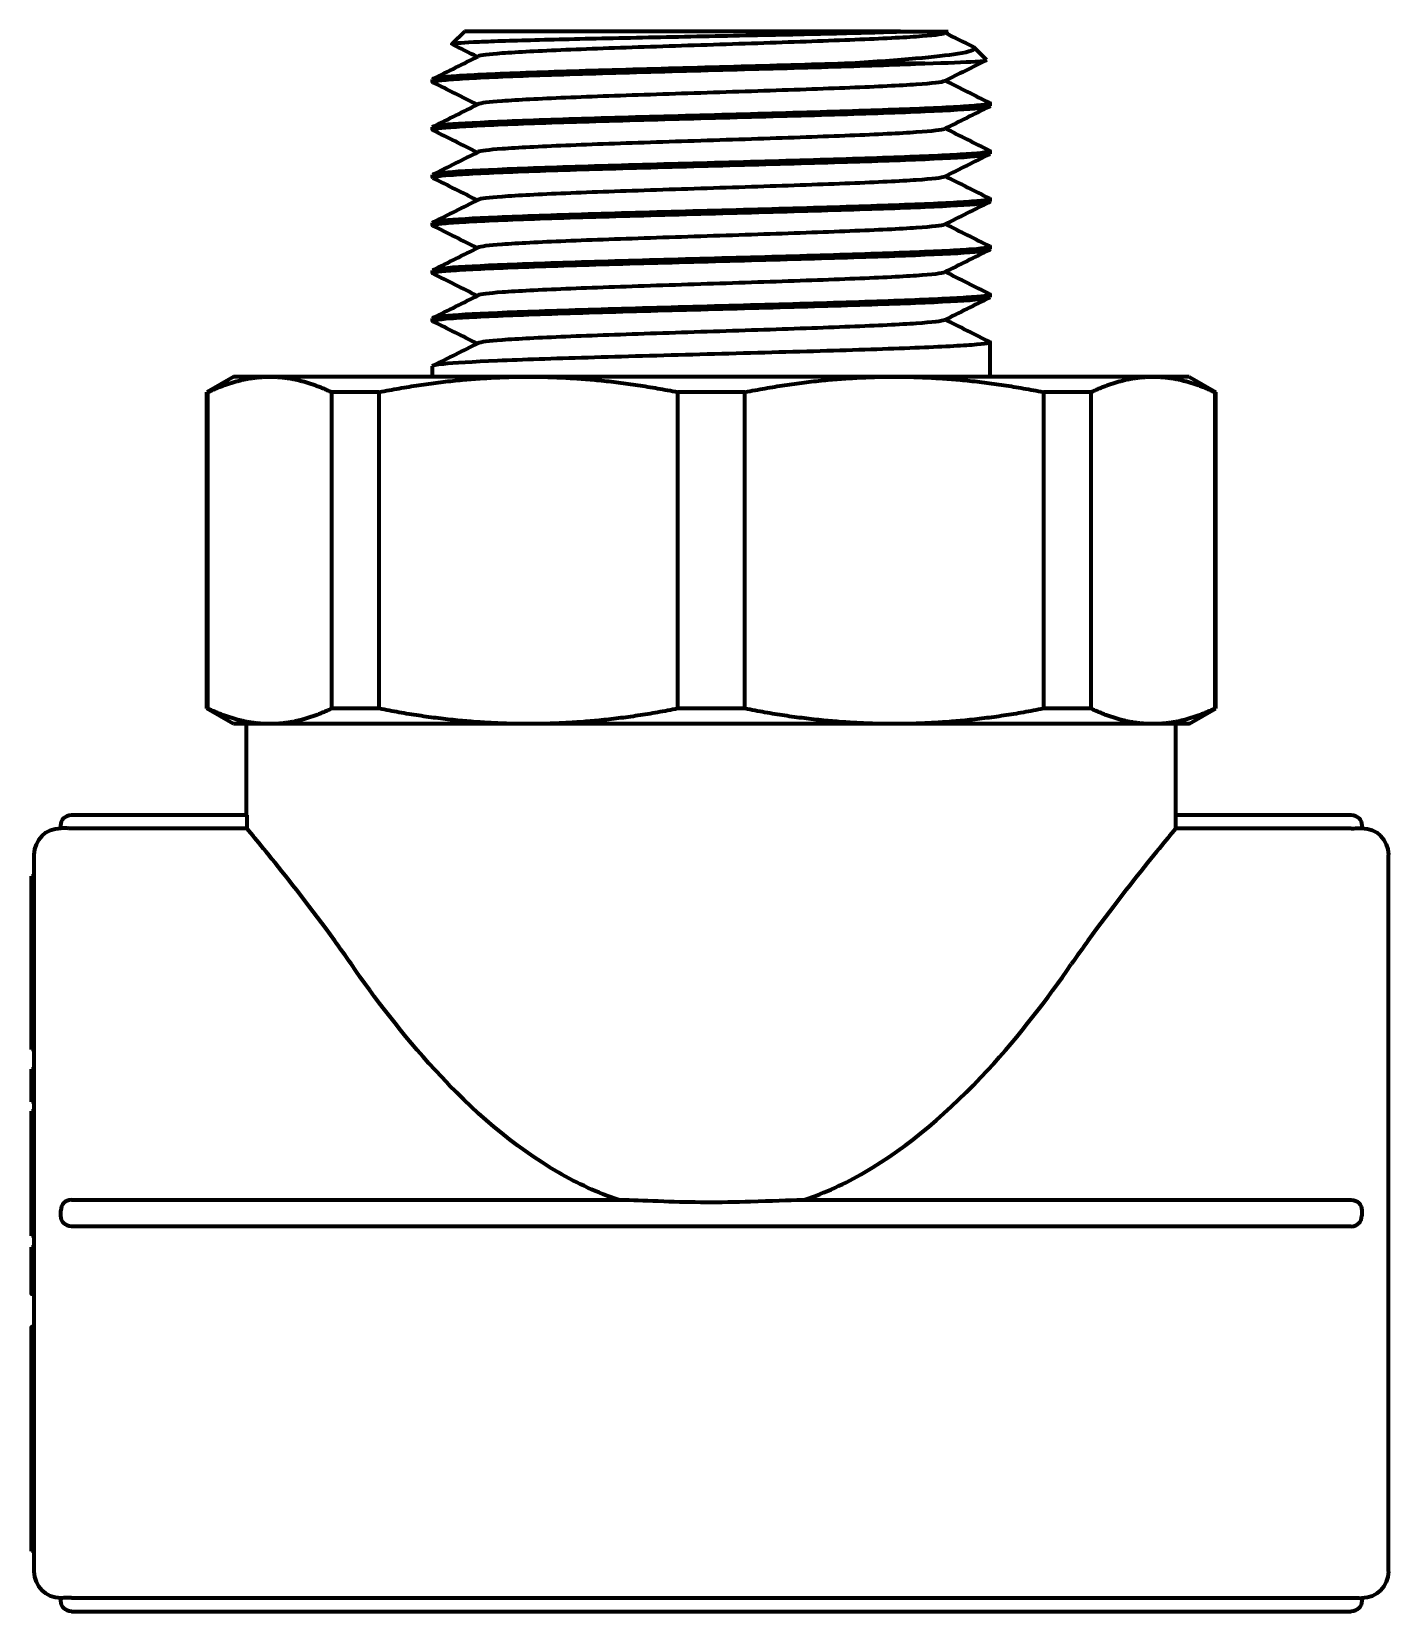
# Model space of a CAD drawing. Header units: millimetres. Extents: x -92220 to 11040, y -5929 to 27498.
# Drawn here: x -84393.6 to -84342.5, y 23664.1 to 23723.6 of the extents above; entities that cross this region are included whole.
import ezdxf

# ---------------------------------------------------------------- set-up
doc = ezdxf.new("R2010")
doc.units = ezdxf.units.MM
doc.layers.add('100 noprint', color=1, linetype='Continuous', plot=False)

msp = doc.modelspace()

# ---------------------------------------------------------------- linework, layer by layer
at = {"layer": '100 noprint', "color": 5, "lineweight": 80, "extrusion": (0, 1, -2.22045e-16)}
for p, q in [((-84377.314, 23723.551, 67.952), (-84377.781, 23723.084, 67.952)), ((-84360.89, 23723.551, 67.952), (-84377.314, 23723.551, 67.952)), ((-84358.114, 23722.951, 67.952), (-84357.647, 23722.484, 67.952)), ((-84359.97, 23722.351, 67.952), (-84362.764, 23722.351, 67.952)), ((-84378.514, 23721.651, 67.952), (-84378.514, 23721.751, 67.952)), ((-84357.514, 23720.751, 67.952), (-84357.514, 23720.851, 67.952)), ((-84378.514, 23719.851, 67.952), (-84378.514, 23719.951, 67.952)), ((-84357.514, 23718.951, 67.952), (-84357.514, 23719.051, 67.952)), ((-84378.514, 23718.051, 67.952), (-84378.514, 23718.151, 67.952)), ((-84357.514, 23717.151, 67.952), (-84357.514, 23717.251, 67.952)), ((-84378.514, 23716.251, 67.952), (-84378.514, 23716.351, 67.952)), ((-84357.514, 23715.351, 67.952), (-84357.514, 23715.451, 67.952)), ((-84378.514, 23714.451, 67.952), (-84378.514, 23714.551, 67.952)), ((-84357.514, 23713.551, 67.952), (-84357.514, 23713.651, 67.952)), ((-84378.514, 23712.651, 67.952), (-84378.514, 23712.751, 67.952)), ((-84357.514, 23710.551, 67.952), (-84357.514, 23711.851, 67.952)), ((-84378.514, 23710.551, 67.952), (-84378.514, 23710.951, 67.952)), ((-84386.014, 23710.551, 67.952), (-84387.014, 23709.973, 67.952)), ((-84384.644, 23710.551, 67.952), (-84386.014, 23710.551, 67.952)), ((-84374.903, 23710.551, 67.952), (-84384.644, 23710.551, 67.952)), ((-84361.126, 23710.551, 67.952), (-84374.903, 23710.551, 67.952)), ((-84351.384, 23710.551, 67.952), (-84361.126, 23710.551, 67.952)), ((-84350.014, 23710.551, 67.952), (-84351.384, 23710.551, 67.952)), ((-84350.014, 23710.551, 67.952), (-84349.014, 23709.973, 67.952)), ((-84386.972, 23709.973, 67.952), (-84387.014, 23709.973, 67.952)), ((-84387.014, 23698.051, 67.952), (-84387.014, 23709.973, 67.952)), ((-84386.972, 23698.051, 67.952), (-84386.972, 23709.973, 67.952)), ((-84382.317, 23709.973, 67.952), (-84382.317, 23698.051, 67.952)), ((-84380.523, 23709.973, 67.952), (-84382.317, 23709.973, 67.952)), ((-84380.523, 23698.051, 67.952), (-84380.523, 23709.973, 67.952)), ((-84369.283, 23709.973, 67.952), (-84369.283, 23698.051, 67.952)), ((-84366.746, 23709.973, 67.952), (-84369.283, 23709.973, 67.952)), ((-84366.746, 23698.051, 67.952), (-84366.746, 23709.973, 67.952)), ((-84355.507, 23709.973, 67.952), (-84355.507, 23698.051, 67.952)), ((-84353.712, 23709.973, 67.952), (-84355.507, 23709.973, 67.952)), ((-84353.712, 23698.051, 67.952), (-84353.712, 23709.973, 67.952)), ((-84349.056, 23709.973, 67.952), (-84349.056, 23698.051, 67.952)), ((-84349.014, 23709.973, 67.952), (-84349.056, 23709.973, 67.952)), ((-84349.014, 23698.051, 67.952), (-84349.014, 23709.973, 67.952)), ((-84386.972, 23698.051, 67.952), (-84387.014, 23698.051, 67.952)), ((-84386.014, 23697.473, 67.952), (-84387.014, 23698.051, 67.952)), ((-84380.523, 23698.051, 67.952), (-84382.317, 23698.051, 67.952)), ((-84366.746, 23698.051, 67.952), (-84369.283, 23698.051, 67.952)), ((-84353.712, 23698.051, 67.952), (-84355.507, 23698.051, 67.952)), ((-84350.014, 23697.473, 67.952), (-84349.014, 23698.051, 67.952)), ((-84349.014, 23698.051, 67.952), (-84349.056, 23698.051, 67.952)), ((-84384.644, 23697.473, 67.952), (-84386.014, 23697.473, 67.952)), ((-84385.514, 23694.051, 67.952), (-84385.514, 23697.473, 67.952)), ((-84374.903, 23697.473, 67.952), (-84384.644, 23697.473, 67.952)), ((-84361.126, 23697.473, 67.952), (-84374.903, 23697.473, 67.952)), ((-84351.384, 23697.473, 67.952), (-84361.126, 23697.473, 67.952)), ((-84350.014, 23697.473, 67.952), (-84351.384, 23697.473, 67.952)), ((-84350.514, 23694.051, 67.952), (-84350.514, 23697.473, 67.952)), ((-84392.514, 23693.551, 67.952), (-84392.514, 23693.651, 67.952)), ((-84392.514, 23693.551, 67.952), (-84392.514, 23693.55, 67.952)), ((-84392.114, 23694.051, 67.952), (-84385.514, 23694.051, 67.952)), ((-84385.507, 23693.542, 67.952), (-84392.114, 23693.542, 67.952)), ((-84385.507, 23693.551, 67.952), (-84385.507, 23693.542, 67.952)), ((-84350.521, 23693.542, 67.952), (-84350.521, 23693.551, 67.952)), ((-84343.914, 23693.542, 67.952), (-84350.521, 23693.542, 67.952)), ((-84350.514, 23694.051, 67.952), (-84343.914, 23694.051, 67.952)), ((-84343.514, 23693.651, 67.952), (-84343.514, 23693.551, 67.952)), ((-84343.514, 23693.55, 67.952), (-84343.514, 23693.551, 67.952)), ((-84393.514, 23665.551, 67.952), (-84393.514, 23692.551, 67.952)), ((-84342.514, 23665.551, 67.952), (-84342.514, 23692.551, 67.952)), ((-84393.514, 23691.745, 67.952), (-84393.614, 23691.745, 67.952)), ((-84393.614, 23691.62, 67.952), (-84393.614, 23691.745, 67.952)), ((-84393.514, 23691.252, 67.952), (-84393.614, 23691.252, 67.952)), ((-84393.614, 23690.989, 67.952), (-84393.614, 23691.252, 67.952)), ((-84393.614, 23689.63, 67.952), (-84393.614, 23689.783, 67.952)), ((-84393.514, 23689.783, 67.952), (-84393.614, 23689.783, 67.952)), ((-84393.514, 23689.63, 67.952), (-84393.614, 23689.63, 67.952)), ((-84393.614, 23689.088, 67.952), (-84393.614, 23689.63, 67.952)), ((-84393.514, 23688.016, 67.952), (-84393.614, 23688.016, 67.952)), ((-84393.614, 23686.971, 67.952), (-84393.614, 23687.613, 67.952)), ((-84393.514, 23686.971, 67.952), (-84393.614, 23686.971, 67.952)), ((-84393.614, 23686.307, 67.952), (-84393.614, 23686.971, 67.952)), ((-84393.614, 23685.425, 67.952), (-84393.614, 23686.307, 67.952)), ((-84393.514, 23686.307, 67.952), (-84393.614, 23686.307, 67.952)), ((-84393.514, 23685.425, 67.952), (-84393.614, 23685.425, 67.952)), ((-84393.614, 23685.209, 67.952), (-84393.614, 23685.425, 67.952)), ((-84393.514, 23685.209, 67.952), (-84393.614, 23685.209, 67.952)), ((-84393.514, 23684.472, 67.952), (-84393.614, 23684.472, 67.952)), ((-84393.614, 23684.368, 67.952), (-84393.614, 23684.472, 67.952)), ((-84393.514, 23684.368, 67.952), (-84393.614, 23684.368, 67.952)), ((-84393.614, 23683.245, 67.952), (-84393.614, 23684.368, 67.952)), ((-84393.514, 23683.245, 67.952), (-84393.614, 23683.245, 67.952)), ((-84393.514, 23682.889, 67.952), (-84393.614, 23682.889, 67.952)), ((-84393.614, 23682.599, 67.952), (-84393.614, 23682.889, 67.952)), ((-84393.514, 23682.599, 67.952), (-84393.614, 23682.599, 67.952)), ((-84393.614, 23682.542, 67.952), (-84393.614, 23682.599, 67.952)), ((-84393.514, 23682.542, 67.952), (-84393.614, 23682.542, 67.952)), ((-84393.614, 23682.2, 67.952), (-84393.614, 23682.542, 67.952)), ((-84393.514, 23682.2, 67.952), (-84393.614, 23682.2, 67.952)), ((-84393.614, 23680.642, 67.952), (-84393.614, 23682.2, 67.952)), ((-84393.514, 23680.642, 67.952), (-84393.614, 23680.642, 67.952)), ((-84393.614, 23680.598, 67.952), (-84393.614, 23680.642, 67.952)), ((-84393.514, 23680.598, 67.952), (-84393.614, 23680.598, 67.952)), ((-84393.614, 23680.105, 67.952), (-84393.614, 23680.598, 67.952)), ((-84393.514, 23680.105, 67.952), (-84393.614, 23680.105, 67.952)), ((-84393.614, 23680.03, 67.952), (-84393.614, 23680.105, 67.952)), ((-84393.514, 23680.03, 67.952), (-84393.614, 23680.03, 67.952)), ((-84393.614, 23679.709, 67.952), (-84393.614, 23680.03, 67.952)), ((-84393.514, 23679.709, 67.952), (-84393.614, 23679.709, 67.952)), ((-84393.614, 23679.311, 67.952), (-84393.614, 23679.709, 67.952)), ((-84392.114, 23679.551, 67.952), (-84371.469, 23679.551, 67.952)), ((-84364.559, 23679.551, 67.952), (-84343.914, 23679.551, 67.952)), ((-84393.514, 23679.105, 67.952), (-84393.614, 23679.105, 67.952)), ((-84393.614, 23678.503, 67.952), (-84393.614, 23678.889, 67.952)), ((-84392.514, 23678.951, 67.952), (-84392.514, 23679.151, 67.952)), ((-84343.514, 23679.151, 67.952), (-84343.514, 23678.951, 67.952)), ((-84393.514, 23678.503, 67.952), (-84393.614, 23678.503, 67.952)), ((-84393.614, 23678.195, 67.952), (-84393.614, 23678.503, 67.952)), ((-84393.514, 23678.195, 67.952), (-84393.614, 23678.195, 67.952)), ((-84343.914, 23678.551, 67.952), (-84392.114, 23678.551, 67.952)), ((-84393.514, 23677.768, 67.952), (-84393.614, 23677.768, 67.952)), ((-84393.614, 23677.398, 67.952), (-84393.614, 23677.768, 67.952)), ((-84393.514, 23677.398, 67.952), (-84393.614, 23677.398, 67.952)), ((-84393.614, 23676.657, 67.952), (-84393.614, 23677.398, 67.952)), ((-84393.514, 23675.993, 67.952), (-84393.614, 23675.993, 67.952)), ((-84393.514, 23674.768, 67.952), (-84393.614, 23674.768, 67.952)), ((-84393.514, 23674.725, 67.952), (-84393.614, 23674.725, 67.952)), ((-84393.614, 23674.49, 67.952), (-84393.614, 23674.725, 67.952)), ((-84393.514, 23674.49, 67.952), (-84393.614, 23674.49, 67.952)), ((-84393.514, 23674.284, 67.952), (-84393.614, 23674.284, 67.952)), ((-84393.514, 23673.167, 67.952), (-84393.614, 23673.167, 67.952)), ((-84393.514, 23672.623, 67.952), (-84393.614, 23672.623, 67.952)), ((-84393.614, 23671.611, 67.952), (-84393.614, 23672.623, 67.952)), ((-84393.514, 23671.611, 67.952), (-84393.614, 23671.611, 67.952)), ((-84393.514, 23671.476, 67.952), (-84393.614, 23671.476, 67.952)), ((-84393.514, 23670.958, 67.952), (-84393.614, 23670.958, 67.952)), ((-84393.514, 23670.242, 67.952), (-84393.614, 23670.242, 67.952)), ((-84393.614, 23670.068, 67.952), (-84393.614, 23670.242, 67.952)), ((-84393.514, 23670.068, 67.952), (-84393.614, 23670.068, 67.952)), ((-84393.614, 23670.011, 67.952), (-84393.614, 23670.068, 67.952)), ((-84393.514, 23670.011, 67.952), (-84393.614, 23670.011, 67.952)), ((-84393.514, 23669.941, 67.952), (-84393.614, 23669.941, 67.952)), ((-84393.614, 23668.182, 67.952), (-84393.614, 23669.941, 67.952)), ((-84393.514, 23668.182, 67.952), (-84393.614, 23668.182, 67.952)), ((-84393.614, 23667.823, 67.952), (-84393.614, 23668.182, 67.952)), ((-84393.614, 23667.102, 67.952), (-84393.614, 23667.656, 67.952)), ((-84393.514, 23667.656, 67.952), (-84393.614, 23667.656, 67.952)), ((-84393.514, 23667.102, 67.952), (-84393.614, 23667.102, 67.952)), ((-84393.614, 23667.022, 67.952), (-84393.614, 23667.102, 67.952)), ((-84393.514, 23667.022, 67.952), (-84393.614, 23667.022, 67.952)), ((-84393.614, 23666.712, 67.952), (-84393.614, 23667.022, 67.952)), ((-84393.514, 23666.712, 67.952), (-84393.614, 23666.712, 67.952)), ((-84393.614, 23666.637, 67.952), (-84393.614, 23666.712, 67.952)), ((-84393.514, 23666.637, 67.952), (-84393.614, 23666.637, 67.952)), ((-84393.614, 23666.321, 67.952), (-84393.614, 23666.372, 67.952)), ((-84393.514, 23666.372, 67.952), (-84393.614, 23666.372, 67.952)), ((-84393.514, 23666.321, 67.952), (-84393.614, 23666.321, 67.952)), ((-84392.514, 23664.451, 67.952), (-84392.514, 23664.551, 67.952)), ((-84392.514, 23664.551, 67.952), (-84392.514, 23664.551, 67.952)), ((-84392.114, 23664.559, 67.952), (-84343.914, 23664.559, 67.952)), ((-84343.514, 23664.551, 67.952), (-84343.514, 23664.551, 67.952)), ((-84343.514, 23664.551, 67.952), (-84343.514, 23664.451, 67.952)), ((-84392.114, 23664.051, 67.952), (-84343.914, 23664.051, 67.952))]:
    msp.add_line(p, q, dxfattribs=at)
at = {"layer": '100 noprint', "color": 5, "lineweight": 80, "extrusion": (0, -2.22045e-16, -1)}
for centre, radius, start, end in [((84392.514, 23692.551, -67.952), 1, 0, 90), ((84392.114, 23693.651, -67.952), 0.4, 0, 90), ((84343.914, 23693.651, -67.952), 0.4, 90, 180), ((84343.514, 23692.551, -67.952), 1, 90, 180), ((84343.914, 23679.151, -67.952), 0.4, 90, 180), ((84392.114, 23678.951, -67.952), 0.4, 270, 0), ((84392.514, 23665.551, -67.952), 1, 270, 0), ((84343.514, 23665.551, -67.952), 1, 180, 270), ((84392.114, 23664.451, -67.952), 0.4, 270, 0), ((84343.914, 23664.451, -67.952), 0.4, 180, 270)]:
    msp.add_arc(centre, radius, start, end, dxfattribs=at)
at = {"layer": '100 noprint', "color": 5, "lineweight": 80}
for centre, start, end in [((-84392.114, 23679.151, 67.952), 90, 180), ((-84343.914, 23678.951, 67.952), 270, 0)]:
    msp.add_arc(centre, 0.4, start, end, dxfattribs=at)
for points, degree, knots in [([(-84377.775, 23723.073, 67.952), (-84377.789, 23723.08, 67.952), (-84377.783, 23723.087, 67.952), (-84377.663, 23723.119, 67.952), (-84377.326, 23723.144, 67.952), (-84376.2, 23723.194, 67.952), (-84375.426, 23723.218, 67.952), (-84373.542, 23723.268, 67.952), (-84372.453, 23723.292, 67.952), (-84370.104, 23723.342, 67.952), (-84368.867, 23723.367, 67.952), (-84366.408, 23723.417, 67.952), (-84365.209, 23723.441, 67.952), (-84363.008, 23723.491, 67.952), (-84362.026, 23723.516, 67.952), (-84361.102, 23723.544, 67.952), (-84360.994, 23723.547, 67.952), (-84360.89, 23723.551, 67.952)], 3, [3.850209, 3.850209, 3.850209, 3.850209, 3.960352, 3.960352, 4.340738, 4.340738, 4.718276, 4.718276, 5.092967, 5.092967, 5.464809, 5.464809, 5.833803, 5.833803, 6.199948, 6.199948, 6.250075, 6.250075, 6.250075, 6.250075]), ([(-84359.233, 23723.482, 67.952), (-84359.316, 23723.441, 67.952), (-84359.681, 23723.399, 67.952), (-84360.294, 23723.357, 67.952), (-84360.907, 23723.316, 67.952), (-84361.768, 23723.274, 67.952), (-84362.796, 23723.233, 67.952), (-84363.823, 23723.191, 67.952), (-84365.017, 23723.15, 67.952), (-84366.268, 23723.108, 67.952), (-84367.522, 23723.066, 67.952), (-84368.831, 23723.025, 67.952), (-84370.075, 23722.983, 67.952), (-84371.317, 23722.941, 67.952), (-84372.491, 23722.9, 67.952), (-84373.491, 23722.858, 67.952), (-84374.492, 23722.817, 67.952), (-84375.316, 23722.775, 67.952), (-84375.888, 23722.733, 67.952), (-84376.409, 23722.695, 67.952), (-84376.72, 23722.657, 67.952), (-84376.795, 23722.619, 67.952)], 3, [3.20661, 3.20661, 3.20661, 3.20661, 3.64235, 3.64235, 3.64235, 4.077674, 4.077674, 4.077674, 4.512649, 4.512649, 4.512649, 4.948828, 4.948828, 4.948828, 5.38412, 5.38412, 5.38412, 5.820212, 5.820212, 5.820212, 6.218168, 6.218168, 6.218168, 6.218168]), ([(-84360.89, 23723.551, 67.952), (-84360.356, 23723.551, 67.952), (-84359.929, 23723.551, 67.952), (-84359.329, 23723.551, 67.952), (-84359.154, 23723.551, 67.952), (-84359.1, 23723.551, 67.952), (-84359.096, 23723.551, 67.952), (-84359.096, 23723.551, 67.952)], 3, [0.8379138, 0.8379138, 0.8379138, 0.8379138, 1.1083627, 1.1083627, 1.3727877, 1.3727877, 1.4196026, 1.4196026, 1.4196026, 1.4196026]), ([(-84358.164, 23722.984, 67.952), (-84358.133, 23722.968, 67.952), (-84358.112, 23722.953, 67.952), (-84358.059, 23722.862, 67.952), (-84358.272, 23722.788, 67.952), (-84359.105, 23722.653, 67.952), (-84359.645, 23722.593, 67.952), (-84361.013, 23722.471, 67.952), (-84361.838, 23722.411, 67.952), (-84362.764, 23722.351, 67.952)], 3, [1.747797, 1.747797, 1.747797, 1.747797, 1.8286, 1.8286, 2.219772, 2.219772, 2.545141, 2.545141, 2.876177, 2.876177, 2.876177, 2.876177]), ([(-84378.498, 23721.635, 67.952), (-84378.578, 23721.675, 67.952), (-84378.35, 23721.715, 67.952), (-84377.834, 23721.754, 67.952), (-84377.318, 23721.794, 67.952), (-84376.515, 23721.834, 67.952), (-84375.493, 23721.874, 67.952), (-84374.468, 23721.914, 67.952), (-84373.223, 23721.953, 67.952), (-84371.864, 23721.993, 67.952), (-84370.508, 23722.033, 67.952), (-84369.04, 23722.073, 67.952), (-84367.584, 23722.113, 67.952), (-84366.124, 23722.152, 67.952), (-84364.679, 23722.192, 67.952), (-84363.369, 23722.232, 67.952), (-84362.068, 23722.272, 67.952), (-84360.903, 23722.311, 67.952), (-84359.97, 23722.351, 67.952)], 3, [-12.620884, -12.620884, -12.620884, -12.620884, -12.204428, -12.204428, -12.204428, -11.788283, -11.788283, -11.788283, -11.371033, -11.371033, -11.371033, -10.954579, -10.954579, -10.954579, -10.537334, -10.537334, -10.537334, -10.12291, -10.12291, -10.12291, -10.12291]), ([(-84362.764, 23722.351, 67.952), (-84364.025, 23722.311, 67.952), (-84365.44, 23722.271, 67.952), (-84366.888, 23722.232, 67.952), (-84368.348, 23722.191, 67.952), (-84369.841, 23722.151, 67.952), (-84371.238, 23722.111, 67.952), (-84372.625, 23722.072, 67.952), (-84373.917, 23722.032, 67.952), (-84375.005, 23721.992, 67.952), (-84376.105, 23721.952, 67.952), (-84376.994, 23721.912, 67.952), (-84377.597, 23721.871, 67.952), (-84378.199, 23721.831, 67.952), (-84378.514, 23721.791, 67.952), (-84378.514, 23721.751, 67.952)], 3, [4.18879, 4.18879, 4.18879, 4.18879, 4.604944, 4.604944, 4.604944, 5.024504, 5.024504, 5.024504, 5.440976, 5.440976, 5.440976, 5.862081, 5.862081, 5.862081, 6.283185, 6.283185, 6.283185, 6.283185]), ([(-84359.97, 23722.351, 67.952), (-84359.114, 23722.376, 67.952), (-84358.472, 23722.4, 67.952), (-84357.774, 23722.445, 67.952), (-84357.628, 23722.464, 67.952), (-84357.647, 23722.484, 67.952)], 3, [0, 0, 0, 0, 0.4088331, 0.4088331, 0.7311599, 0.7311599, 0.7311599, 0.7311599]), ([(-84359.233, 23721.682, 67.952), (-84359.316, 23721.641, 67.952), (-84359.681, 23721.599, 67.952), (-84360.294, 23721.557, 67.952), (-84360.907, 23721.516, 67.952), (-84361.768, 23721.474, 67.952), (-84362.796, 23721.433, 67.952), (-84363.823, 23721.391, 67.952), (-84365.017, 23721.35, 67.952), (-84366.268, 23721.308, 67.952), (-84367.522, 23721.266, 67.952), (-84368.831, 23721.225, 67.952), (-84370.075, 23721.183, 67.952), (-84371.317, 23721.141, 67.952), (-84372.491, 23721.1, 67.952), (-84373.491, 23721.058, 67.952), (-84374.492, 23721.017, 67.952), (-84375.316, 23720.975, 67.952), (-84375.888, 23720.933, 67.952), (-84376.409, 23720.895, 67.952), (-84376.72, 23720.857, 67.952), (-84376.795, 23720.819, 67.952)], 3, [9.489795, 9.489795, 9.489795, 9.489795, 9.925535, 9.925535, 9.925535, 10.360859, 10.360859, 10.360859, 10.795834, 10.795834, 10.795834, 11.232013, 11.232013, 11.232013, 11.667305, 11.667305, 11.667305, 12.103398, 12.103398, 12.103398, 12.501354, 12.501354, 12.501354, 12.501354]), ([(-84357.53, 23720.866, 67.952), (-84357.45, 23720.827, 67.952), (-84357.679, 23720.787, 67.952), (-84358.197, 23720.747, 67.952), (-84358.714, 23720.707, 67.952), (-84359.519, 23720.667, 67.952), (-84360.544, 23720.628, 67.952), (-84361.568, 23720.588, 67.952), (-84362.811, 23720.548, 67.952), (-84364.167, 23720.508, 67.952), (-84365.521, 23720.469, 67.952), (-84366.988, 23720.429, 67.952), (-84368.443, 23720.389, 67.952), (-84369.901, 23720.349, 67.952), (-84371.346, 23720.309, 67.952), (-84372.655, 23720.27, 67.952), (-84373.962, 23720.23, 67.952), (-84375.132, 23720.19, 67.952), (-84376.067, 23720.15, 67.952), (-84377.003, 23720.111, 67.952), (-84377.702, 23720.071, 67.952), (-84378.105, 23720.031, 67.952), (-84378.376, 23720.004, 67.952), (-84378.514, 23719.978, 67.952), (-84378.514, 23719.951, 67.952)], 3, [9.370265, 9.370265, 9.370265, 9.370265, 9.78737, 9.78737, 9.78737, 10.204068, 10.204068, 10.204068, 10.620417, 10.620417, 10.620417, 11.036473, 11.036473, 11.036473, 11.453439, 11.453439, 11.453439, 11.869685, 11.869685, 11.869685, 12.286391, 12.286391, 12.286391, 12.566371, 12.566371, 12.566371, 12.566371]), ([(-84378.498, 23719.835, 67.952), (-84378.578, 23719.875, 67.952), (-84378.349, 23719.915, 67.952), (-84377.831, 23719.955, 67.952), (-84377.314, 23719.994, 67.952), (-84376.509, 23720.034, 67.952), (-84375.484, 23720.074, 67.952), (-84374.46, 23720.114, 67.952), (-84373.217, 23720.154, 67.952), (-84371.861, 23720.193, 67.952), (-84370.506, 23720.233, 67.952), (-84369.04, 23720.273, 67.952), (-84367.585, 23720.312, 67.952), (-84366.126, 23720.352, 67.952), (-84364.682, 23720.392, 67.952), (-84363.373, 23720.432, 67.952), (-84362.066, 23720.472, 67.952), (-84360.896, 23720.511, 67.952), (-84359.961, 23720.551, 67.952), (-84359.025, 23720.591, 67.952), (-84358.326, 23720.631, 67.952), (-84357.923, 23720.671, 67.952), (-84357.652, 23720.697, 67.952), (-84357.514, 23720.724, 67.952), (-84357.514, 23720.751, 67.952)], 3, [-18.904069, -18.904069, -18.904069, -18.904069, -18.486964, -18.486964, -18.486964, -18.070266, -18.070266, -18.070266, -17.653917, -17.653917, -17.653917, -17.237861, -17.237861, -17.237861, -16.820895, -16.820895, -16.820895, -16.404648, -16.404648, -16.404648, -15.987943, -15.987943, -15.987943, -15.707963, -15.707963, -15.707963, -15.707963]), ([(-84359.233, 23719.882, 67.952), (-84359.316, 23719.841, 67.952), (-84359.681, 23719.799, 67.952), (-84360.294, 23719.757, 67.952), (-84360.907, 23719.716, 67.952), (-84361.768, 23719.674, 67.952), (-84362.796, 23719.633, 67.952), (-84363.823, 23719.591, 67.952), (-84365.017, 23719.55, 67.952), (-84366.268, 23719.508, 67.952), (-84367.522, 23719.466, 67.952), (-84368.831, 23719.425, 67.952), (-84370.075, 23719.383, 67.952), (-84371.317, 23719.341, 67.952), (-84372.491, 23719.3, 67.952), (-84373.491, 23719.258, 67.952), (-84374.492, 23719.217, 67.952), (-84375.316, 23719.175, 67.952), (-84375.888, 23719.133, 67.952), (-84376.409, 23719.095, 67.952), (-84376.72, 23719.057, 67.952), (-84376.795, 23719.019, 67.952)], 3, [15.77298, 15.77298, 15.77298, 15.77298, 16.20872, 16.20872, 16.20872, 16.644045, 16.644045, 16.644045, 17.079019, 17.079019, 17.079019, 17.515198, 17.515198, 17.515198, 17.95049, 17.95049, 17.95049, 18.386583, 18.386583, 18.386583, 18.784539, 18.784539, 18.784539, 18.784539]), ([(-84378.498, 23718.035, 67.952), (-84378.578, 23718.075, 67.952), (-84378.349, 23718.115, 67.952), (-84377.831, 23718.155, 67.952), (-84377.314, 23718.194, 67.952), (-84376.509, 23718.234, 67.952), (-84375.484, 23718.274, 67.952), (-84374.46, 23718.314, 67.952), (-84373.217, 23718.354, 67.952), (-84371.861, 23718.393, 67.952), (-84370.506, 23718.433, 67.952), (-84369.04, 23718.473, 67.952), (-84367.585, 23718.512, 67.952), (-84366.126, 23718.552, 67.952), (-84364.682, 23718.592, 67.952), (-84363.373, 23718.632, 67.952), (-84362.066, 23718.672, 67.952), (-84360.896, 23718.711, 67.952), (-84359.961, 23718.751, 67.952), (-84359.025, 23718.791, 67.952), (-84358.326, 23718.831, 67.952), (-84357.923, 23718.871, 67.952), (-84357.652, 23718.897, 67.952), (-84357.514, 23718.924, 67.952), (-84357.514, 23718.951, 67.952)], 3, [-25.187255, -25.187255, -25.187255, -25.187255, -24.770149, -24.770149, -24.770149, -24.353451, -24.353451, -24.353451, -23.937102, -23.937102, -23.937102, -23.521046, -23.521046, -23.521046, -23.10408, -23.10408, -23.10408, -22.687834, -22.687834, -22.687834, -22.271129, -22.271129, -22.271129, -21.991149, -21.991149, -21.991149, -21.991149]), ([(-84357.53, 23719.066, 67.952), (-84357.45, 23719.027, 67.952), (-84357.679, 23718.987, 67.952), (-84358.197, 23718.947, 67.952), (-84358.714, 23718.907, 67.952), (-84359.519, 23718.867, 67.952), (-84360.544, 23718.828, 67.952), (-84361.568, 23718.788, 67.952), (-84362.811, 23718.748, 67.952), (-84364.167, 23718.708, 67.952), (-84365.521, 23718.669, 67.952), (-84366.988, 23718.629, 67.952), (-84368.443, 23718.589, 67.952), (-84369.901, 23718.549, 67.952), (-84371.346, 23718.509, 67.952), (-84372.655, 23718.47, 67.952), (-84373.962, 23718.43, 67.952), (-84375.132, 23718.39, 67.952), (-84376.067, 23718.35, 67.952), (-84377.003, 23718.311, 67.952), (-84377.702, 23718.271, 67.952), (-84378.105, 23718.231, 67.952), (-84378.376, 23718.204, 67.952), (-84378.514, 23718.178, 67.952), (-84378.514, 23718.151, 67.952)], 3, [15.65345, 15.65345, 15.65345, 15.65345, 16.070556, 16.070556, 16.070556, 16.487254, 16.487254, 16.487254, 16.903602, 16.903602, 16.903602, 17.319658, 17.319658, 17.319658, 17.736624, 17.736624, 17.736624, 18.152871, 18.152871, 18.152871, 18.569576, 18.569576, 18.569576, 18.849556, 18.849556, 18.849556, 18.849556]), ([(-84359.233, 23718.082, 67.952), (-84359.316, 23718.041, 67.952), (-84359.681, 23717.999, 67.952), (-84360.294, 23717.957, 67.952), (-84360.907, 23717.916, 67.952), (-84361.768, 23717.874, 67.952), (-84362.796, 23717.833, 67.952), (-84363.823, 23717.791, 67.952), (-84365.017, 23717.75, 67.952), (-84366.268, 23717.708, 67.952), (-84367.522, 23717.666, 67.952), (-84368.831, 23717.625, 67.952), (-84370.075, 23717.583, 67.952), (-84371.317, 23717.541, 67.952), (-84372.491, 23717.5, 67.952), (-84373.491, 23717.458, 67.952), (-84374.492, 23717.417, 67.952), (-84375.316, 23717.375, 67.952), (-84375.888, 23717.333, 67.952), (-84376.409, 23717.295, 67.952), (-84376.72, 23717.257, 67.952), (-84376.795, 23717.219, 67.952)], 3, [22.056166, 22.056166, 22.056166, 22.056166, 22.491906, 22.491906, 22.491906, 22.92723, 22.92723, 22.92723, 23.362205, 23.362205, 23.362205, 23.798384, 23.798384, 23.798384, 24.233676, 24.233676, 24.233676, 24.669768, 24.669768, 24.669768, 25.067724, 25.067724, 25.067724, 25.067724]), ([(-84378.498, 23716.235, 67.952), (-84378.578, 23716.275, 67.952), (-84378.349, 23716.315, 67.952), (-84377.831, 23716.355, 67.952), (-84377.314, 23716.394, 67.952), (-84376.509, 23716.434, 67.952), (-84375.484, 23716.474, 67.952), (-84374.46, 23716.514, 67.952), (-84373.217, 23716.554, 67.952), (-84371.861, 23716.593, 67.952), (-84370.506, 23716.633, 67.952), (-84369.04, 23716.673, 67.952), (-84367.585, 23716.712, 67.952), (-84366.126, 23716.752, 67.952), (-84364.682, 23716.792, 67.952), (-84363.373, 23716.832, 67.952), (-84362.066, 23716.872, 67.952), (-84360.896, 23716.911, 67.952), (-84359.961, 23716.951, 67.952), (-84359.025, 23716.991, 67.952), (-84358.326, 23717.031, 67.952), (-84357.923, 23717.071, 67.952), (-84357.652, 23717.097, 67.952), (-84357.514, 23717.124, 67.952), (-84357.514, 23717.151, 67.952)], 3, [-31.47044, -31.47044, -31.47044, -31.47044, -31.053334, -31.053334, -31.053334, -30.636636, -30.636636, -30.636636, -30.220288, -30.220288, -30.220288, -29.804231, -29.804231, -29.804231, -29.387265, -29.387265, -29.387265, -28.971019, -28.971019, -28.971019, -28.554314, -28.554314, -28.554314, -28.274334, -28.274334, -28.274334, -28.274334]), ([(-84357.53, 23717.266, 67.952), (-84357.45, 23717.227, 67.952), (-84357.679, 23717.187, 67.952), (-84358.197, 23717.147, 67.952), (-84358.714, 23717.107, 67.952), (-84359.519, 23717.067, 67.952), (-84360.544, 23717.028, 67.952), (-84361.568, 23716.988, 67.952), (-84362.811, 23716.948, 67.952), (-84364.167, 23716.908, 67.952), (-84365.521, 23716.869, 67.952), (-84366.988, 23716.829, 67.952), (-84368.443, 23716.789, 67.952), (-84369.901, 23716.749, 67.952), (-84371.346, 23716.709, 67.952), (-84372.655, 23716.67, 67.952), (-84373.962, 23716.63, 67.952), (-84375.132, 23716.59, 67.952), (-84376.067, 23716.55, 67.952), (-84377.003, 23716.511, 67.952), (-84377.702, 23716.471, 67.952), (-84378.105, 23716.431, 67.952), (-84378.376, 23716.404, 67.952), (-84378.514, 23716.378, 67.952), (-84378.514, 23716.351, 67.952)], 3, [21.936635, 21.936635, 21.936635, 21.936635, 22.353741, 22.353741, 22.353741, 22.770439, 22.770439, 22.770439, 23.186787, 23.186787, 23.186787, 23.602844, 23.602844, 23.602844, 24.01981, 24.01981, 24.01981, 24.436056, 24.436056, 24.436056, 24.852761, 24.852761, 24.852761, 25.132741, 25.132741, 25.132741, 25.132741]), ([(-84359.233, 23716.282, 67.952), (-84359.316, 23716.241, 67.952), (-84359.681, 23716.199, 67.952), (-84360.294, 23716.157, 67.952), (-84360.907, 23716.116, 67.952), (-84361.768, 23716.074, 67.952), (-84362.796, 23716.033, 67.952), (-84363.823, 23715.991, 67.952), (-84365.017, 23715.95, 67.952), (-84366.268, 23715.908, 67.952), (-84367.522, 23715.866, 67.952), (-84368.831, 23715.825, 67.952), (-84370.075, 23715.783, 67.952), (-84371.317, 23715.741, 67.952), (-84372.491, 23715.7, 67.952), (-84373.491, 23715.658, 67.952), (-84374.492, 23715.617, 67.952), (-84375.316, 23715.575, 67.952), (-84375.888, 23715.533, 67.952), (-84376.409, 23715.495, 67.952), (-84376.72, 23715.457, 67.952), (-84376.795, 23715.419, 67.952)], 3, [28.339351, 28.339351, 28.339351, 28.339351, 28.775091, 28.775091, 28.775091, 29.210415, 29.210415, 29.210415, 29.64539, 29.64539, 29.64539, 30.081569, 30.081569, 30.081569, 30.516861, 30.516861, 30.516861, 30.952953, 30.952953, 30.952953, 31.350909, 31.350909, 31.350909, 31.350909]), ([(-84378.498, 23714.435, 67.952), (-84378.578, 23714.475, 67.952), (-84378.349, 23714.515, 67.952), (-84377.831, 23714.555, 67.952), (-84377.314, 23714.594, 67.952), (-84376.509, 23714.634, 67.952), (-84375.484, 23714.674, 67.952), (-84374.46, 23714.714, 67.952), (-84373.217, 23714.754, 67.952), (-84371.861, 23714.793, 67.952), (-84370.506, 23714.833, 67.952), (-84369.04, 23714.873, 67.952), (-84367.585, 23714.912, 67.952), (-84366.126, 23714.952, 67.952), (-84364.682, 23714.992, 67.952), (-84363.373, 23715.032, 67.952), (-84362.066, 23715.072, 67.952), (-84360.896, 23715.111, 67.952), (-84359.961, 23715.151, 67.952), (-84359.025, 23715.191, 67.952), (-84358.326, 23715.231, 67.952), (-84357.923, 23715.271, 67.952), (-84357.652, 23715.297, 67.952), (-84357.514, 23715.324, 67.952), (-84357.514, 23715.351, 67.952)], 3, [-37.753625, -37.753625, -37.753625, -37.753625, -37.33652, -37.33652, -37.33652, -36.919822, -36.919822, -36.919822, -36.503473, -36.503473, -36.503473, -36.087417, -36.087417, -36.087417, -35.670451, -35.670451, -35.670451, -35.254204, -35.254204, -35.254204, -34.837499, -34.837499, -34.837499, -34.557519, -34.557519, -34.557519, -34.557519]), ([(-84357.53, 23715.466, 67.952), (-84357.45, 23715.427, 67.952), (-84357.679, 23715.387, 67.952), (-84358.197, 23715.347, 67.952), (-84358.714, 23715.307, 67.952), (-84359.519, 23715.267, 67.952), (-84360.544, 23715.228, 67.952), (-84361.568, 23715.188, 67.952), (-84362.811, 23715.148, 67.952), (-84364.167, 23715.108, 67.952), (-84365.521, 23715.069, 67.952), (-84366.988, 23715.029, 67.952), (-84368.443, 23714.989, 67.952), (-84369.901, 23714.949, 67.952), (-84371.346, 23714.909, 67.952), (-84372.655, 23714.87, 67.952), (-84373.962, 23714.83, 67.952), (-84375.132, 23714.79, 67.952), (-84376.067, 23714.75, 67.952), (-84377.003, 23714.711, 67.952), (-84377.702, 23714.671, 67.952), (-84378.105, 23714.631, 67.952), (-84378.376, 23714.604, 67.952), (-84378.514, 23714.578, 67.952), (-84378.514, 23714.551, 67.952)], 3, [28.219821, 28.219821, 28.219821, 28.219821, 28.636926, 28.636926, 28.636926, 29.053624, 29.053624, 29.053624, 29.469973, 29.469973, 29.469973, 29.886029, 29.886029, 29.886029, 30.302995, 30.302995, 30.302995, 30.719241, 30.719241, 30.719241, 31.135947, 31.135947, 31.135947, 31.415927, 31.415927, 31.415927, 31.415927]), ([(-84359.233, 23714.482, 67.952), (-84359.316, 23714.441, 67.952), (-84359.681, 23714.399, 67.952), (-84360.294, 23714.357, 67.952), (-84360.907, 23714.316, 67.952), (-84361.768, 23714.274, 67.952), (-84362.796, 23714.233, 67.952), (-84363.823, 23714.191, 67.952), (-84365.017, 23714.15, 67.952), (-84366.268, 23714.108, 67.952), (-84367.522, 23714.066, 67.952), (-84368.831, 23714.025, 67.952), (-84370.075, 23713.983, 67.952), (-84371.317, 23713.941, 67.952), (-84372.491, 23713.9, 67.952), (-84373.491, 23713.858, 67.952), (-84374.492, 23713.817, 67.952), (-84375.316, 23713.775, 67.952), (-84375.888, 23713.733, 67.952), (-84376.409, 23713.695, 67.952), (-84376.72, 23713.657, 67.952), (-84376.795, 23713.619, 67.952)], 3, [34.622536, 34.622536, 34.622536, 34.622536, 35.058276, 35.058276, 35.058276, 35.493601, 35.493601, 35.493601, 35.928575, 35.928575, 35.928575, 36.364754, 36.364754, 36.364754, 36.800046, 36.800046, 36.800046, 37.236139, 37.236139, 37.236139, 37.634095, 37.634095, 37.634095, 37.634095]), ([(-84378.498, 23712.635, 67.952), (-84378.578, 23712.675, 67.952), (-84378.349, 23712.715, 67.952), (-84377.831, 23712.755, 67.952), (-84377.314, 23712.794, 67.952), (-84376.509, 23712.834, 67.952), (-84375.484, 23712.874, 67.952), (-84374.46, 23712.914, 67.952), (-84373.217, 23712.954, 67.952), (-84371.861, 23712.993, 67.952), (-84370.506, 23713.033, 67.952), (-84369.04, 23713.073, 67.952), (-84367.585, 23713.112, 67.952), (-84366.126, 23713.152, 67.952), (-84364.682, 23713.192, 67.952), (-84363.373, 23713.232, 67.952), (-84362.066, 23713.272, 67.952), (-84360.896, 23713.311, 67.952), (-84359.961, 23713.351, 67.952), (-84359.025, 23713.391, 67.952), (-84358.326, 23713.431, 67.952), (-84357.923, 23713.471, 67.952), (-84357.652, 23713.497, 67.952), (-84357.514, 23713.524, 67.952), (-84357.514, 23713.551, 67.952)], 3, [-44.03681, -44.03681, -44.03681, -44.03681, -43.619705, -43.619705, -43.619705, -43.203007, -43.203007, -43.203007, -42.786658, -42.786658, -42.786658, -42.370602, -42.370602, -42.370602, -41.953636, -41.953636, -41.953636, -41.53739, -41.53739, -41.53739, -41.120684, -41.120684, -41.120684, -40.840704, -40.840704, -40.840704, -40.840704]), ([(-84357.53, 23713.666, 67.952), (-84357.45, 23713.627, 67.952), (-84357.679, 23713.587, 67.952), (-84358.197, 23713.547, 67.952), (-84358.714, 23713.507, 67.952), (-84359.519, 23713.467, 67.952), (-84360.544, 23713.428, 67.952), (-84361.568, 23713.388, 67.952), (-84362.811, 23713.348, 67.952), (-84364.167, 23713.308, 67.952), (-84365.521, 23713.269, 67.952), (-84366.988, 23713.229, 67.952), (-84368.443, 23713.189, 67.952), (-84369.901, 23713.149, 67.952), (-84371.346, 23713.109, 67.952), (-84372.655, 23713.07, 67.952), (-84373.962, 23713.03, 67.952), (-84375.132, 23712.99, 67.952), (-84376.067, 23712.95, 67.952), (-84377.003, 23712.911, 67.952), (-84377.702, 23712.871, 67.952), (-84378.105, 23712.831, 67.952), (-84378.376, 23712.804, 67.952), (-84378.514, 23712.778, 67.952), (-84378.514, 23712.751, 67.952)], 3, [34.503006, 34.503006, 34.503006, 34.503006, 34.920111, 34.920111, 34.920111, 35.33681, 35.33681, 35.33681, 35.753158, 35.753158, 35.753158, 36.169214, 36.169214, 36.169214, 36.58618, 36.58618, 36.58618, 37.002427, 37.002427, 37.002427, 37.419132, 37.419132, 37.419132, 37.699112, 37.699112, 37.699112, 37.699112]), ([(-84359.233, 23712.682, 67.952), (-84359.316, 23712.641, 67.952), (-84359.681, 23712.599, 67.952), (-84360.294, 23712.557, 67.952), (-84360.907, 23712.516, 67.952), (-84361.768, 23712.474, 67.952), (-84362.796, 23712.433, 67.952), (-84363.823, 23712.391, 67.952), (-84365.017, 23712.35, 67.952), (-84366.268, 23712.308, 67.952), (-84367.522, 23712.266, 67.952), (-84368.831, 23712.225, 67.952), (-84370.075, 23712.183, 67.952), (-84371.317, 23712.141, 67.952), (-84372.491, 23712.1, 67.952), (-84373.491, 23712.058, 67.952), (-84374.492, 23712.017, 67.952), (-84375.316, 23711.975, 67.952), (-84375.888, 23711.933, 67.952), (-84376.409, 23711.895, 67.952), (-84376.72, 23711.857, 67.952), (-84376.795, 23711.819, 67.952)], 3, [40.905722, 40.905722, 40.905722, 40.905722, 41.341462, 41.341462, 41.341462, 41.776786, 41.776786, 41.776786, 42.211761, 42.211761, 42.211761, 42.64794, 42.64794, 42.64794, 43.083232, 43.083232, 43.083232, 43.519324, 43.519324, 43.519324, 43.91728, 43.91728, 43.91728, 43.91728]), ([(-84357.53, 23711.866, 67.952), (-84357.45, 23711.827, 67.952), (-84357.679, 23711.787, 67.952), (-84358.197, 23711.747, 67.952), (-84358.714, 23711.707, 67.952), (-84359.519, 23711.667, 67.952), (-84360.544, 23711.628, 67.952), (-84361.568, 23711.588, 67.952), (-84362.811, 23711.548, 67.952), (-84364.167, 23711.508, 67.952), (-84365.521, 23711.469, 67.952), (-84366.988, 23711.429, 67.952), (-84368.443, 23711.389, 67.952), (-84369.901, 23711.349, 67.952), (-84371.346, 23711.309, 67.952), (-84372.655, 23711.27, 67.952), (-84373.962, 23711.23, 67.952), (-84375.132, 23711.19, 67.952), (-84376.067, 23711.15, 67.952), (-84377.003, 23711.111, 67.952), (-84377.702, 23711.071, 67.952), (-84378.105, 23711.031, 67.952), (-84378.376, 23711.004, 67.952), (-84378.514, 23710.978, 67.952), (-84378.514, 23710.951, 67.952)], 3, [40.786191, 40.786191, 40.786191, 40.786191, 41.203297, 41.203297, 41.203297, 41.619995, 41.619995, 41.619995, 42.036343, 42.036343, 42.036343, 42.4524, 42.4524, 42.4524, 42.869366, 42.869366, 42.869366, 43.285612, 43.285612, 43.285612, 43.702317, 43.702317, 43.702317, 43.982297, 43.982297, 43.982297, 43.982297]), ([(-84392.114, 23693.542, 67.952), (-84392.164, 23693.542, 67.952), (-84392.218, 23693.543, 67.952), (-84392.316, 23693.544, 67.952), (-84392.361, 23693.545, 67.952), (-84392.432, 23693.547, 67.952), (-84392.463, 23693.548, 67.952), (-84392.504, 23693.549, 67.952), (-84392.514, 23693.55, 67.952), (-84392.514, 23693.55, 67.952)], 3, [0, 0, 0, 0, 0.01506838, 0.01506838, 0.03013676, 0.03013676, 0.04520654, 0.04520654, 0.06027632, 0.06027632, 0.06027632, 0.06027632]), ([(-84385.514, 23694.051, 67.952), (-84385.514, 23694.051, 67.952), (-84385.514, 23694.038, 67.952), (-84385.512, 23693.987, 67.952), (-84385.511, 23693.949, 67.952), (-84385.509, 23693.86, 67.952), (-84385.509, 23693.804, 67.952), (-84385.507, 23693.681, 67.952), (-84385.507, 23693.614, 67.952), (-84385.507, 23693.551, 67.952)], 3, [0.07534174, 0.07534174, 0.07534174, 0.07534174, 0.09417717, 0.09417717, 0.1130126, 0.1130126, 0.13184804, 0.13184804, 0.15068347, 0.15068347, 0.15068347, 0.15068347]), ([(-84381.572, 23688.422, 67.952), (-84381.785, 23688.73, 67.952), (-84381.994, 23689.024, 67.952), (-84383.074, 23690.519, 67.952), (-84383.949, 23691.625, 67.952), (-84384.866, 23692.764, 67.952), (-84385.109, 23693.059, 67.952), (-84385.405, 23693.419, 67.952), (-84385.484, 23693.514, 67.952), (-84385.507, 23693.542, 67.952)], 3, [-3.65391, -3.65391, -3.65391, -3.65391, -3.52064, -3.52064, -2.941718, -2.941718, -2.652257, -2.652257, -2.412662, -2.412662, -2.412662, -2.412662]), ([(-84350.521, 23693.542, 67.952), (-84350.544, 23693.514, 67.952), (-84350.623, 23693.419, 67.952), (-84350.919, 23693.059, 67.952), (-84351.162, 23692.764, 67.952), (-84352.079, 23691.625, 67.952), (-84352.954, 23690.519, 67.952), (-84354.034, 23689.024, 67.952), (-84354.243, 23688.73, 67.952), (-84354.456, 23688.422, 67.952)], 3, [2.412662, 2.412662, 2.412662, 2.412662, 2.652257, 2.652257, 2.941718, 2.941718, 3.52064, 3.52064, 3.65391, 3.65391, 3.65391, 3.65391]), ([(-84350.521, 23693.551, 67.952), (-84350.521, 23693.614, 67.952), (-84350.521, 23693.681, 67.952), (-84350.519, 23693.804, 67.952), (-84350.518, 23693.86, 67.952), (-84350.517, 23693.949, 67.952), (-84350.516, 23693.987, 67.952), (-84350.514, 23694.038, 67.952), (-84350.514, 23694.051, 67.952), (-84350.514, 23694.051, 67.952)], 3, [-0.15068347, -0.15068347, -0.15068347, -0.15068347, -0.13184804, -0.13184804, -0.1130126, -0.1130126, -0.09417717, -0.09417717, -0.07534174, -0.07534174, -0.07534174, -0.07534174]), ([(-84343.914, 23693.542, 67.952), (-84343.864, 23693.542, 67.952), (-84343.81, 23693.543, 67.952), (-84343.712, 23693.544, 67.952), (-84343.667, 23693.545, 67.952), (-84343.596, 23693.547, 67.952), (-84343.565, 23693.548, 67.952), (-84343.524, 23693.549, 67.952), (-84343.514, 23693.55, 67.952), (-84343.514, 23693.55, 67.952)], 3, [0.06027142, 0.06027142, 0.06027142, 0.06027142, 0.0753398, 0.0753398, 0.09040818, 0.09040818, 0.10547796, 0.10547796, 0.12054774, 0.12054774, 0.12054774, 0.12054774]), ([(-84393.614, 23691.252, 67.952), (-84393.614, 23691.351, 67.952), (-84393.614, 23691.502, 67.952), (-84393.614, 23691.551, 67.952)], 2, [-1.802234, -1.802234, -1.802234, -1, 0, 0, 0]), ([(-84393.614, 23689.783, 67.952), (-84393.614, 23689.783, 67.952), (-84393.614, 23689.939, 67.952), (-84393.614, 23690.177, 67.952)], 2, [-1.425267, -1.425267, -1.425267, -1, 0, 0, 0]), ([(-84393.614, 23688.016, 67.952), (-84393.614, 23688.016, 67.952), (-84393.614, 23688.052, 67.952), (-84393.614, 23688.221, 67.952)], 2, [-1.177777, -1.177777, -1.177777, -1, 0, 0, 0]), ([(-84371.51, 23679.551, 67.952), (-84372.297, 23679.812, 67.952), (-84373.054, 23680.165, 67.952), (-84375.459, 23681.556, 67.952), (-84377.014, 23682.915, 67.952), (-84379.646, 23685.769, 67.952), (-84380.691, 23687.147, 67.952), (-84381.572, 23688.422, 67.952)], 3, [0.303256, 0.303256, 0.303256, 0.303256, 0.554214, 0.554214, 1.13919, 1.13919, 1.649449, 1.649449, 1.649449, 1.649449]), ([(-84364.518, 23679.551, 67.952), (-84363.731, 23679.812, 67.952), (-84362.975, 23680.165, 67.952), (-84360.57, 23681.555, 67.952), (-84359.014, 23682.914, 67.952), (-84356.382, 23685.769, 67.952), (-84355.337, 23687.147, 67.952), (-84354.456, 23688.422, 67.952)], 3, [0, 0, 0, 0, 0.278537, 0.278537, 0.928402, 0.928402, 1.49509, 1.49509, 1.49509, 1.49509]), ([(-84371.469, 23679.551, 67.952), (-84371.4, 23679.551, 67.952), (-84371.331, 23679.55, 67.952), (-84370.846, 23679.543, 67.952), (-84370.367, 23679.52, 67.952), (-84369.284, 23679.482, 67.952), (-84368.754, 23679.47, 67.952), (-84367.684, 23679.465, 67.952), (-84367.095, 23679.472, 67.952), (-84365.747, 23679.514, 67.952), (-84365.108, 23679.549, 67.952), (-84364.581, 23679.551, 67.952), (-84364.57, 23679.551, 67.952), (-84364.559, 23679.551, 67.952)], 3, [-0.4132523, -0.4132523, -0.4132523, -0.4132523, -0.402124, -0.402124, -0.3340776, -0.3340776, -0.2701422, -0.2701422, -0.2036506, -0.2036506, -0.1104961, -0.1104961, -0.1084621, -0.1084621, -0.1084621, -0.1084621]), ([(-84393.614, 23675.993, 67.952), (-84393.614, 23675.993, 67.952), (-84393.614, 23676.051, 67.952), (-84393.614, 23676.22, 67.952), (-84393.614, 23676.361, 67.952)], 2, [-2.572274, -2.572274, -2.572274, -2, -1, 0, 0, 0]), ([(-84393.614, 23673.167, 67.952), (-84393.614, 23673.167, 67.952), (-84393.614, 23673.183, 67.952), (-84393.614, 23673.37, 67.952), (-84393.614, 23673.517, 67.952)], 2, [-2.180071, -2.180071, -2.180071, -2, -1, 0, 0, 0]), ([(-84393.614, 23670.979, 67.952), (-84393.614, 23671.107, 67.952), (-84393.614, 23671.385, 67.952), (-84393.614, 23671.476, 67.952)], 2, [-2, -2, -2, -1, -0.070393, -0.070393, -0.070393]), ([(-84393.614, 23670.738, 67.952), (-84393.614, 23670.898, 67.952), (-84393.614, 23670.958, 67.952), (-84393.614, 23670.958, 67.952)], 2, [-3, -3, -3, -2, -1.700495, -1.700495, -1.700495]), ([(-84393.614, 23666.379, 67.952), (-84393.614, 23666.412, 67.952), (-84393.614, 23666.606, 67.952), (-84393.614, 23666.637, 67.952)], 2, [-2, -2, -2, -1, -0.833515, -0.833515, -0.833515]), ([(-84392.114, 23664.559, 67.952), (-84392.164, 23664.559, 67.952), (-84392.218, 23664.559, 67.952), (-84392.316, 23664.558, 67.952), (-84392.361, 23664.557, 67.952), (-84392.432, 23664.555, 67.952), (-84392.463, 23664.554, 67.952), (-84392.504, 23664.552, 67.952), (-84392.514, 23664.551, 67.952), (-84392.514, 23664.551, 67.952)], 3, [0.18081915, 0.18081915, 0.18081915, 0.18081915, 0.19588753, 0.19588753, 0.21095591, 0.21095591, 0.22602569, 0.22602569, 0.24109547, 0.24109547, 0.24109547, 0.24109547]), ([(-84343.914, 23664.559, 67.952), (-84343.864, 23664.559, 67.952), (-84343.81, 23664.559, 67.952), (-84343.712, 23664.558, 67.952), (-84343.667, 23664.557, 67.952), (-84343.596, 23664.555, 67.952), (-84343.565, 23664.554, 67.952), (-84343.524, 23664.552, 67.952), (-84343.514, 23664.551, 67.952), (-84343.514, 23664.551, 67.952)], 3, [0.12054774, 0.12054774, 0.12054774, 0.12054774, 0.13561612, 0.13561612, 0.1506845, 0.1506845, 0.16575427, 0.16575427, 0.18082405, 0.18082405, 0.18082405, 0.18082405])]:
    msp.add_open_spline(points, degree=degree, knots=knots, dxfattribs=at)
for points, degree in [([(-84359.096, 23723.551, 67.952), (-84359.141, 23723.528, 67.952), (-84359.187, 23723.505, 67.952), (-84359.233, 23723.482, 67.952)], 3), ([(-84359.195, 23723.501, 67.952), (-84358.852, 23723.328, 67.952), (-84358.508, 23723.156, 67.952), (-84358.164, 23722.984, 67.952)], 3), ([(-84376.833, 23722.601, 67.952), (-84377.147, 23722.758, 67.952), (-84377.461, 23722.916, 67.952), (-84377.775, 23723.073, 67.952)], 3), ([(-84378.498, 23721.766, 67.952), (-84377.931, 23722.051, 67.952), (-84377.363, 23722.335, 67.952), (-84376.795, 23722.619, 67.952)], 3), ([(-84357.653, 23722.474, 67.952), (-84358.179, 23722.21, 67.952), (-84358.706, 23721.946, 67.952), (-84359.233, 23721.682, 67.952)], 3), ([(-84376.833, 23720.801, 67.952), (-84377.388, 23721.079, 67.952), (-84377.943, 23721.357, 67.952), (-84378.498, 23721.635, 67.952)], 3), ([(-84359.195, 23721.701, 67.952), (-84358.64, 23721.423, 67.952), (-84358.085, 23721.144, 67.952), (-84357.53, 23720.866, 67.952)], 3), ([(-84378.498, 23719.966, 67.952), (-84377.931, 23720.251, 67.952), (-84377.363, 23720.535, 67.952), (-84376.795, 23720.819, 67.952)], 3), ([(-84357.53, 23720.735, 67.952), (-84358.097, 23720.451, 67.952), (-84358.665, 23720.167, 67.952), (-84359.233, 23719.882, 67.952)], 3), ([(-84376.833, 23719.001, 67.952), (-84377.388, 23719.279, 67.952), (-84377.943, 23719.557, 67.952), (-84378.498, 23719.835, 67.952)], 3), ([(-84359.195, 23719.901, 67.952), (-84358.64, 23719.623, 67.952), (-84358.085, 23719.344, 67.952), (-84357.53, 23719.066, 67.952)], 3), ([(-84378.498, 23718.166, 67.952), (-84377.931, 23718.451, 67.952), (-84377.363, 23718.735, 67.952), (-84376.795, 23719.019, 67.952)], 3), ([(-84357.53, 23718.935, 67.952), (-84358.097, 23718.651, 67.952), (-84358.665, 23718.367, 67.952), (-84359.233, 23718.082, 67.952)], 3), ([(-84376.833, 23717.201, 67.952), (-84377.388, 23717.479, 67.952), (-84377.943, 23717.757, 67.952), (-84378.498, 23718.035, 67.952)], 3), ([(-84359.195, 23718.101, 67.952), (-84358.64, 23717.823, 67.952), (-84358.085, 23717.544, 67.952), (-84357.53, 23717.266, 67.952)], 3), ([(-84378.498, 23716.366, 67.952), (-84377.931, 23716.651, 67.952), (-84377.363, 23716.935, 67.952), (-84376.795, 23717.219, 67.952)], 3), ([(-84357.53, 23717.135, 67.952), (-84358.097, 23716.851, 67.952), (-84358.665, 23716.567, 67.952), (-84359.233, 23716.282, 67.952)], 3), ([(-84376.833, 23715.401, 67.952), (-84377.388, 23715.679, 67.952), (-84377.943, 23715.957, 67.952), (-84378.498, 23716.235, 67.952)], 3), ([(-84359.195, 23716.301, 67.952), (-84358.64, 23716.023, 67.952), (-84358.085, 23715.744, 67.952), (-84357.53, 23715.466, 67.952)], 3), ([(-84378.498, 23714.566, 67.952), (-84377.931, 23714.851, 67.952), (-84377.363, 23715.135, 67.952), (-84376.795, 23715.419, 67.952)], 3), ([(-84357.53, 23715.335, 67.952), (-84358.097, 23715.051, 67.952), (-84358.665, 23714.767, 67.952), (-84359.233, 23714.482, 67.952)], 3), ([(-84376.833, 23713.601, 67.952), (-84377.388, 23713.879, 67.952), (-84377.943, 23714.157, 67.952), (-84378.498, 23714.435, 67.952)], 3), ([(-84359.195, 23714.501, 67.952), (-84358.64, 23714.223, 67.952), (-84358.085, 23713.944, 67.952), (-84357.53, 23713.666, 67.952)], 3), ([(-84378.498, 23712.766, 67.952), (-84377.931, 23713.051, 67.952), (-84377.363, 23713.335, 67.952), (-84376.795, 23713.619, 67.952)], 3), ([(-84357.53, 23713.535, 67.952), (-84358.097, 23713.251, 67.952), (-84358.665, 23712.967, 67.952), (-84359.233, 23712.682, 67.952)], 3), ([(-84376.833, 23711.801, 67.952), (-84377.388, 23712.079, 67.952), (-84377.943, 23712.357, 67.952), (-84378.498, 23712.635, 67.952)], 3), ([(-84359.195, 23712.701, 67.952), (-84358.64, 23712.423, 67.952), (-84358.085, 23712.144, 67.952), (-84357.53, 23711.866, 67.952)], 3), ([(-84378.498, 23710.966, 67.952), (-84377.931, 23711.251, 67.952), (-84377.363, 23711.535, 67.952), (-84376.795, 23711.819, 67.952)], 3), ([(-84393.614, 23691.551, 67.952), (-84393.614, 23691.588, 67.952), (-84393.614, 23691.62, 67.952)], 2), ([(-84393.614, 23690.865, 67.952), (-84393.614, 23690.92, 67.952), (-84393.614, 23690.989, 67.952)], 2), ([(-84393.614, 23690.177, 67.952), (-84393.614, 23690.317, 67.952), (-84393.614, 23690.593, 67.952), (-84393.614, 23690.79, 67.952), (-84393.614, 23690.865, 67.952)], 2), ([(-84393.614, 23688.221, 67.952), (-84393.614, 23688.352, 67.952), (-84393.614, 23688.669, 67.952), (-84393.614, 23688.925, 67.952), (-84393.614, 23689.088, 67.952)], 2), ([(-84393.614, 23687.959, 67.952), (-84393.614, 23687.985, 67.952), (-84393.614, 23688.016, 67.952)], 2), ([(-84393.614, 23687.613, 67.952), (-84393.614, 23687.803, 67.952), (-84393.614, 23687.959, 67.952)], 2), ([(-84393.614, 23679.105, 67.952), (-84393.614, 23679.199, 67.952), (-84393.614, 23679.311, 67.952)], 2), ([(-84393.614, 23678.889, 67.952), (-84393.614, 23679.016, 67.952), (-84393.614, 23679.105, 67.952)], 2), ([(-84393.614, 23676.361, 67.952), (-84393.614, 23676.461, 67.952), (-84393.614, 23676.657, 67.952)], 2), ([(-84393.614, 23674.725, 67.952), (-84393.614, 23674.768, 67.952), (-84393.614, 23674.768, 67.952)], 2), ([(-84393.614, 23674.309, 67.952), (-84393.614, 23674.438, 67.952), (-84393.614, 23674.49, 67.952)], 2), ([(-84393.614, 23674.284, 67.952), (-84393.614, 23674.297, 67.952), (-84393.614, 23674.309, 67.952)], 2), ([(-84393.614, 23673.517, 67.952), (-84393.614, 23673.731, 67.952), (-84393.614, 23674.136, 67.952), (-84393.614, 23674.284, 67.952)], 2), ([(-84393.614, 23673.07, 67.952), (-84393.614, 23673.119, 67.952), (-84393.614, 23673.167, 67.952)], 2), ([(-84393.614, 23672.623, 67.952), (-84393.614, 23672.844, 67.952), (-84393.614, 23673.07, 67.952)], 2), ([(-84393.614, 23671.523, 67.952), (-84393.614, 23671.552, 67.952), (-84393.614, 23671.611, 67.952)], 2), ([(-84393.614, 23671.476, 67.952), (-84393.614, 23671.476, 67.952), (-84393.614, 23671.523, 67.952)], 2), ([(-84393.614, 23670.958, 67.952), (-84393.614, 23670.968, 67.952), (-84393.614, 23670.979, 67.952)], 2), ([(-84393.614, 23670.482, 67.952), (-84393.614, 23670.62, 67.952), (-84393.614, 23670.738, 67.952)], 2), ([(-84393.614, 23670.242, 67.952), (-84393.614, 23670.392, 67.952), (-84393.614, 23670.482, 67.952)], 2), ([(-84393.614, 23669.941, 67.952), (-84393.614, 23669.975, 67.952), (-84393.614, 23670.011, 67.952)], 2), ([(-84393.614, 23667.695, 67.952), (-84393.614, 23667.728, 67.952), (-84393.614, 23667.823, 67.952)], 2), ([(-84393.614, 23667.656, 67.952), (-84393.614, 23667.656, 67.952), (-84393.614, 23667.695, 67.952)], 2), ([(-84393.614, 23666.372, 67.952), (-84393.614, 23666.372, 67.952), (-84393.614, 23666.379, 67.952)], 2)]:
    msp.add_open_spline(points, degree=degree, dxfattribs=at)
for points in [[(-84386.972, 23709.973, 67.952), (-84385.776, 23710.551, 67.952), (-84384.644, 23710.551, 67.952)], [(-84384.644, 23710.551, 67.952), (-84383.512, 23710.551, 67.952), (-84382.317, 23709.973, 67.952)], [(-84380.523, 23709.973, 67.952), (-84377.637, 23710.551, 67.952), (-84374.903, 23710.551, 67.952)], [(-84374.903, 23710.551, 67.952), (-84372.169, 23710.551, 67.952), (-84369.283, 23709.973, 67.952)], [(-84366.746, 23709.973, 67.952), (-84363.86, 23710.551, 67.952), (-84361.126, 23710.551, 67.952)], [(-84361.126, 23710.551, 67.952), (-84358.392, 23710.551, 67.952), (-84355.507, 23709.973, 67.952)], [(-84353.712, 23709.973, 67.952), (-84352.517, 23710.551, 67.952), (-84351.384, 23710.551, 67.952)], [(-84351.384, 23710.551, 67.952), (-84350.252, 23710.551, 67.952), (-84349.056, 23709.973, 67.952)], [(-84384.644, 23697.473, 67.952), (-84385.776, 23697.473, 67.952), (-84386.972, 23698.051, 67.952)], [(-84382.317, 23698.051, 67.952), (-84383.512, 23697.473, 67.952), (-84384.644, 23697.473, 67.952)], [(-84374.903, 23697.473, 67.952), (-84377.637, 23697.473, 67.952), (-84380.523, 23698.051, 67.952)], [(-84369.283, 23698.051, 67.952), (-84372.169, 23697.473, 67.952), (-84374.903, 23697.473, 67.952)], [(-84361.126, 23697.473, 67.952), (-84363.86, 23697.473, 67.952), (-84366.746, 23698.051, 67.952)], [(-84355.507, 23698.051, 67.952), (-84358.392, 23697.473, 67.952), (-84361.126, 23697.473, 67.952)], [(-84351.384, 23697.473, 67.952), (-84352.517, 23697.473, 67.952), (-84353.712, 23698.051, 67.952)], [(-84349.056, 23698.051, 67.952), (-84350.252, 23697.473, 67.952), (-84351.384, 23697.473, 67.952)]]:
    msp.add_rational_spline(points, [1, 1.01379375505, 1], degree=2, dxfattribs=at)

doc.saveas('drawing.dxf')
